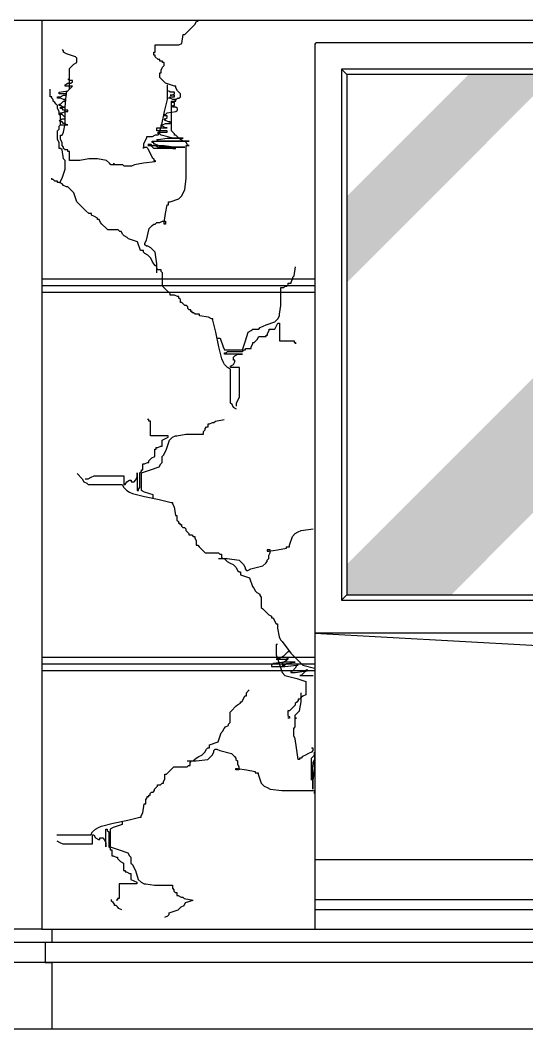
# Model space of a CAD drawing. Extents: x 437 to 4580, y 3146 to 7689.
# Drawn here: x 1412 to 2176, y 4193 to 5713 of the extents above; entities that cross this region are included whole.
import ezdxf

# ---------------------------------------------------------------- set-up
doc = ezdxf.new("R2010")
doc.units = 0
doc.header["$LTSCALE"] = 150
doc.header["$MEASUREMENT"] = 0
for name, color, linetype in [('2', 2, 'CONTINUOUS'), ('3', 3, 'CONTINUOUS'), ('4', 4, 'CONTINUOUS'), ('7', 7, 'CONTINUOUS'), ('BH', 3, 'CONTINUOUS')]:
    doc.layers.add(name, color=color, linetype=linetype)

# ---------------------------------------------------------------- blocks, each defined once
blk = doc.blocks.new('背投-02')
at = {"layer": 'BH'}
h = blk.add_hatch(dxfattribs=at)
h.set_pattern_fill('AR-SAND,_O', color=256, scale=8)
h.set_pattern_definition([(37.5, (-55318.084, 5307.571), (-0.503947, 15.4145902), [0, -12.16, 0, -13.6, 0, -13]), (7.5, (-55318.084, 5307.571), (14.158214, 22.5771685), [0, -6.56, 0, -10.96, 0, -4.2]), (327.5, (-55327.924, 5307.571), (24.913135, 0.0452724), [0, -4, 0, -14.4, 0, -18.8]), (317.5, (-55327.924, 5307.571), (24.049013, 7.0214045), [0, -2, 0, -9.44, 0, -10.8])])
h.paths.add_polyline_path([(-183.9, 1288), (-314, 1288), (-497.5, 1104.5), (-497.5, 974.4)])
h.paths.add_polyline_path([(444, 1288), (240.8, 1288), (-497.5, 549.7), (-497.5, 504), (-340, 504)])
h.paths.add_polyline_path([(497.5, 1160.5), (497.5, 1217.1), (489.6, 1209.2), (-215.6, 504), (-159, 504)])
h.paths.add_polyline_path([(497.5, 583.5), (497.5, 653.5), (348, 504), (418, 504)])
at = {"layer": '3'}
for p, q in [((-497.5, 1288), (-505.5, 1296)), ((497.5, 1288), (505.5, 1296)), ((-497.5, 504), (-505.5, 496)), ((497.5, 504), (505.5, 496)), ((545.5, 446), (-545.5, 446)), ((0, 146), (0, 416)), ((-25, 233.8), (25, 233.8)), ((-545.5, 105), (545.5, 105)), ((-545.5, 45), (545.5, 45)), ((-545.5, 30), (545.5, 30))]:
    blk.add_line(p, q, dxfattribs=at)
for points in [[(-505.5, 496), (505.5, 496), (505.5, 1296), (-505.5, 1296)], [(-497.5, 504), (497.5, 504), (497.5, 1288), (-497.5, 1288)], [(-25, 417.1), (-25, 156), (0, 146), (25, 156), (25, 417.1), (0, 425.9)]]:
    blk.add_lwpolyline(points, close=True, dxfattribs=at)
blk.add_lwpolyline([(-545.5, 446), (0, 416), (545.5, 446)], dxfattribs=at)
for points in [[(-18.1, 383.2, 0.103309), (18.1, 383.2, 0.846381), (18.1, 384.1, 0.103309), (-18.1, 384.1, 0.846381)], [(-13.4, 330.4, 0.103309), (13.4, 330.4, 0.846381), (13.4, 331.1, 0.103309), (-13.4, 331.1, 0.846381)], [(-13.4, 310.4, 0.103309), (13.4, 310.4, 0.846381), (13.4, 311.1, 0.103309), (-13.4, 311.1, 0.846381)], [(-13.4, 290.4, 0.103309), (13.4, 290.4, 0.846381), (13.4, 291.1, 0.103309), (-13.4, 291.1, 0.846381)], [(-13.4, 270.4, 0.103309), (13.4, 270.4, 0.846381), (13.4, 271.1, 0.103309), (-13.4, 271.1, 0.846381)], [(-13.4, 250.4, 0.103309), (13.4, 250.4, 0.846381), (13.4, 251.1, 0.103309), (-13.4, 251.1, 0.846381)]]:
    blk.add_lwpolyline(points, format="xyb", close=True, dxfattribs=at)
at = {"layer": '7'}
for p, q in [((-545.5, 1334), (-545.5, 0)), ((543.5, 1336), (-543.5, 1336)), ((545.5, 0), (545.5, 1334)), ((-545.5, 0), (545.5, 0))]:
    blk.add_line(p, q, dxfattribs=at)
for centre, start, end in [((-543.5, 1334), 90, 180), ((543.5, 1334), 0, 90)]:
    blk.add_arc(centre, 2, start, end, dxfattribs=at)
at = {"layer": 'BH'}
blk.add_line((489.6, 1209.2), (497.5, 1217.1), dxfattribs=at)

msp = doc.modelspace()

# ---------------------------------------------------------------- linework, layer by layer
at = {"layer": '2', "color": 1}
msp.add_line((779.2, 4193.2), (4009.2, 4193.2), dxfattribs=at)
at = {"layer": '3'}
for p, q in [((1444.2, 5323.2), (1856.2, 5323.2)), ((1444.2, 5303.2), (1856.2, 5303.2)), ((1444.2, 4753.2), (1856.2, 4753.2)), ((1444.2, 4733.2), (1856.2, 4733.2)), ((4009.2, 4323.2), (789.2, 4323.2)), ((4009.2, 4293.2), (789.2, 4293.2))]:
    msp.add_line(p, q, dxfattribs=at)
at = {"layer": '4'}
for p, q in [((1444.2, 5713.2), (3344.2, 5713.2)), ((1444.2, 5713.2), (1444.2, 4343.2)), ((1459.2, 4343.2), (3329.2, 4343.2))]:
    msp.add_line(p, q, dxfattribs=at)
msp.add_lwpolyline([(1444.2, 4343.2), (1459.2, 4343.2), (1459.2, 4323.2), (1449.2, 4323.2), (1449.2, 4293.2), (1459.2, 4293.2), (1459.2, 4193.2)], dxfattribs=at)
at = {"layer": '7'}
for p, q in [((1194.2, 5713.2), (1444.2, 5713.2)), ((1444.2, 5313.2), (1856.2, 5313.2)), ((1444.2, 4743.2), (1856.2, 4743.2)), ((1444.2, 4343.2), (794.2, 4343.2))]:
    msp.add_line(p, q, dxfattribs=at)
at = {"layer": 'BH', "color": 3}
for p, q in [((1662.1, 5693.8), (1675.5, 5707.2)), ((1675.5, 5707.2), (1677.7, 5711.7)), ((1677.7, 5711.7), (1679.9, 5711.7)), ((1655.4, 5678.2), (1657.6, 5691.6)), ((1657.6, 5691.6), (1659.8, 5691.6)), ((1659.8, 5691.6), (1662.1, 5693.8)), ((1615.3, 5676), (1650.9, 5676)), ((1615.3, 5664.8), (1615.3, 5676)), ((1650.9, 5676), (1655.4, 5678.2)), ((1477.1, 5667), (1475.3, 5668.8)), ((1477.1, 5664.8), (1477.1, 5667)), ((1481.5, 5662.6), (1477.1, 5664.8)), ((1494.9, 5658.1), (1481.5, 5662.6)), ((1497.1, 5655.9), (1494.9, 5658.1)), ((1497.1, 5649.2), (1497.1, 5655.9)), ((1613, 5664.8), (1615.3, 5664.8)), ((1613, 5660.3), (1613, 5664.8)), ((1615.3, 5660.3), (1613, 5660.3)), ((1615.3, 5658.1), (1615.3, 5660.3)), ((1619.7, 5653.7), (1615.3, 5658.1)), ((1486, 5640.3), (1488.2, 5642.5)), ((1486, 5609), (1486, 5640.3)), ((1488.2, 5642.5), (1492.7, 5647)), ((1492.7, 5647), (1497.1, 5649.2)), ((1622, 5653.7), (1619.7, 5653.7)), ((1622, 5651.4), (1622, 5653.7)), ((1626.4, 5651.4), (1622, 5651.4)), ((1624.2, 5638), (1626.4, 5642.5)), ((1626.4, 5649.2), (1626.4, 5651.4)), ((1628.6, 5649.2), (1626.4, 5649.2)), ((1626.4, 5642.5), (1628.6, 5644.7)), ((1628.6, 5644.7), (1628.6, 5649.2)), ((1486, 5622.4), (1483.7, 5624.7)), ((1622, 5633.6), (1624.2, 5633.6)), ((1622, 5626.9), (1622, 5633.6)), ((1624.2, 5624.7), (1622, 5626.9)), ((1624.2, 5633.6), (1624.2, 5638)), ((1630.9, 5618), (1624.2, 5624.7)), ((1457, 5597.9), (1457, 5609)), ((1479.3, 5615.7), (1483.7, 5618)), ((1479.3, 5613.5), (1479.3, 5615.7)), ((1490.4, 5613.5), (1479.3, 5613.5)), ((1483.7, 5618), (1488.2, 5618)), ((1483.7, 5606.8), (1488.2, 5611.3)), ((1483.7, 5606.8), (1486, 5609)), ((1490.4, 5622.4), (1486, 5622.4)), ((1488.2, 5618), (1490.4, 5620.2)), ((1488.2, 5611.3), (1490.4, 5613.5)), ((1490.4, 5620.2), (1490.4, 5622.4)), ((1644.2, 5613.5), (1630.9, 5618)), ((1633.1, 5615.7), (1633.1, 5593.4)), ((1646.5, 5613.5), (1644.2, 5613.5)), ((1646.5, 5611.3), (1646.5, 5613.5)), ((1648.7, 5606.8), (1646.5, 5611.3)), ((1459.2, 5597.9), (1457, 5597.9)), ((1459.2, 5595.6), (1459.2, 5597.9)), ((1461.5, 5593.4), (1459.2, 5595.6)), ((1468.1, 5597.9), (1472.6, 5597.9)), ((1468.1, 5595.6), (1468.1, 5597.9)), ((1472.6, 5595.6), (1468.1, 5595.6)), ((1470.4, 5604.6), (1483.7, 5606.8)), ((1470.4, 5602.3), (1470.4, 5604.6)), ((1481.5, 5602.3), (1470.4, 5602.3)), ((1472.6, 5597.9), (1477.1, 5600.1)), ((1477.1, 5593.4), (1472.6, 5595.6)), ((1477.1, 5600.1), (1481.5, 5600.1)), ((1479.3, 5582.3), (1481.5, 5604.6)), ((1481.5, 5604.6), (1483.7, 5606.8)), ((1481.5, 5600.1), (1481.5, 5602.3)), ((1637.6, 5604.6), (1635.3, 5606.8)), ((1635.3, 5595.6), (1637.6, 5597.9)), ((1637.6, 5595.6), (1635.3, 5595.6)), ((1644.2, 5604.6), (1637.6, 5604.6)), ((1637.6, 5600.1), (1639.8, 5600.1)), ((1644.2, 5600.1), (1637.6, 5600.1)), ((1637.6, 5597.9), (1644.2, 5597.9)), ((1642, 5593.4), (1637.6, 5595.6)), ((1639.8, 5600.1), (1644.2, 5602.3)), ((1644.2, 5602.3), (1644.2, 5604.6)), ((1644.2, 5597.9), (1644.2, 5600.1)), ((1644.2, 5591.2), (1648.7, 5595.6)), ((1653.2, 5602.3), (1648.7, 5606.8)), ((1648.7, 5595.6), (1650.9, 5595.6)), ((1650.9, 5595.6), (1653.2, 5597.9)), ((1653.2, 5597.9), (1653.2, 5602.3)), ((1461.5, 5591.2), (1461.5, 5593.4)), ((1463.7, 5589), (1461.5, 5591.2)), ((1465.9, 5586.7), (1463.7, 5589)), ((1468.1, 5584.5), (1465.9, 5586.7)), ((1468.1, 5580), (1468.1, 5584.5)), ((1470.4, 5575.6), (1468.1, 5580)), ((1470.4, 5586.7), (1472.6, 5586.7)), ((1470.4, 5584.5), (1470.4, 5586.7)), ((1472.6, 5584.5), (1470.4, 5584.5)), ((1472.6, 5586.7), (1477.1, 5591.2)), ((1477.1, 5582.3), (1472.6, 5584.5)), ((1472.6, 5582.3), (1479.3, 5582.3)), ((1472.6, 5580), (1472.6, 5582.3)), ((1474.8, 5580), (1472.6, 5580)), ((1477.1, 5577.8), (1474.8, 5580)), ((1479.3, 5593.4), (1477.1, 5593.4)), ((1477.1, 5591.2), (1479.3, 5591.2)), ((1479.3, 5582.3), (1477.1, 5582.3)), ((1479.3, 5591.2), (1479.3, 5593.4)), ((1479.3, 5557.7), (1479.3, 5582.3)), ((1633.1, 5593.4), (1628.6, 5575.6)), ((1639.8, 5546.6), (1639.8, 5591.2)), ((1639.8, 5591.2), (1646.5, 5591.2)), ((1639.8, 5589), (1639.8, 5591.2)), ((1639.8, 5591.2), (1644.2, 5591.2)), ((1644.2, 5589), (1639.8, 5589)), ((1646.5, 5593.4), (1642, 5593.4)), ((1642, 5584.5), (1644.2, 5584.5)), ((1642, 5582.3), (1642, 5584.5)), ((1646.5, 5582.3), (1642, 5582.3)), ((1644.2, 5584.5), (1644.2, 5589)), ((1646.5, 5591.2), (1646.5, 5593.4)), ((1648.7, 5580), (1646.5, 5582.3)), ((1648.7, 5577.8), (1648.7, 5580)), ((1470.4, 5571.1), (1470.4, 5575.6)), ((1472.6, 5568.9), (1470.4, 5571.1)), ((1472.6, 5571.1), (1472.6, 5573.3)), ((1472.6, 5573.3), (1474.8, 5573.3)), ((1474.8, 5571.1), (1472.6, 5571.1)), ((1472.6, 5555.5), (1472.6, 5568.9)), ((1472.6, 5562.2), (1474.8, 5564.4)), ((1474.8, 5573.3), (1479.3, 5575.6)), ((1477.1, 5568.9), (1474.8, 5571.1)), ((1474.8, 5564.4), (1479.3, 5564.4)), ((1483.7, 5577.8), (1477.1, 5577.8)), ((1479.3, 5566.6), (1477.1, 5568.9)), ((1479.3, 5575.6), (1483.7, 5575.6)), ((1479.3, 5564.4), (1479.3, 5566.6)), ((1483.7, 5575.6), (1483.7, 5577.8)), ((1628.6, 5575.6), (1624.2, 5553.3)), ((1628.6, 5571.1), (1630.9, 5571.1)), ((1628.6, 5568.9), (1628.6, 5571.1)), ((1633.1, 5568.9), (1628.6, 5568.9)), ((1628.6, 5564.4), (1630.9, 5564.4)), ((1630.9, 5562.2), (1628.6, 5564.4)), ((1630.9, 5571.1), (1633.1, 5573.3)), ((1630.9, 5564.4), (1633.1, 5566.6)), ((1633.1, 5573.3), (1646.5, 5575.6)), ((1633.1, 5566.6), (1633.1, 5568.9)), ((1646.5, 5575.6), (1648.7, 5577.8)), ((1468.1, 5546.6), (1470.4, 5548.8)), ((1470.4, 5562.2), (1472.6, 5562.2)), ((1472.6, 5560), (1470.4, 5562.2)), ((1470.4, 5553.3), (1472.6, 5555.5)), ((1470.4, 5548.8), (1470.4, 5553.3)), ((1474.8, 5560), (1472.6, 5560)), ((1472.6, 5555.5), (1483.7, 5555.5)), ((1477.1, 5557.7), (1474.8, 5560)), ((1479.3, 5557.7), (1477.1, 5557.7)), ((1477.1, 5544.3), (1479.3, 5557.7)), ((1481.5, 5555.5), (1479.3, 5557.7)), ((1483.7, 5555.5), (1481.5, 5555.5)), ((1617.5, 5551), (1633.1, 5551)), ((1617.5, 5546.6), (1617.5, 5551)), ((1624.2, 5553.3), (1619.7, 5539.9)), ((1624.2, 5555.5), (1626.4, 5555.5)), ((1624.2, 5553.3), (1624.2, 5555.5)), ((1626.4, 5553.3), (1624.2, 5553.3)), ((1626.4, 5555.5), (1630.9, 5557.7)), ((1630.9, 5551), (1626.4, 5553.3)), ((1635.3, 5560), (1630.9, 5562.2)), ((1630.9, 5557.7), (1637.6, 5557.7)), ((1633.1, 5551), (1630.9, 5551)), ((1637.6, 5560), (1635.3, 5560)), ((1637.6, 5557.7), (1637.6, 5560)), ((1468.1, 5533.2), (1468.1, 5546.6)), ((1470.4, 5528.7), (1468.1, 5533.2)), ((1472.6, 5539.9), (1474.8, 5539.9)), ((1472.6, 5533.2), (1472.6, 5539.9)), ((1474.8, 5528.7), (1472.6, 5533.2)), ((1474.8, 5539.9), (1477.1, 5544.3)), ((1601.9, 5535.4), (1599.7, 5530.9)), ((1601.9, 5537.6), (1601.9, 5535.4)), ((1610.8, 5537.6), (1601.9, 5537.6)), ((1615.3, 5539.9), (1610.8, 5537.6)), ((1619.7, 5539.9), (1615.3, 5539.9)), ((1633.1, 5546.6), (1617.5, 5546.6)), ((1617.5, 5533.2), (1619.7, 5533.2)), ((1619.7, 5530.9), (1617.5, 5533.2)), ((1619.7, 5544.3), (1633.1, 5544.3)), ((1619.7, 5542.1), (1619.7, 5544.3)), ((1622, 5542.1), (1619.7, 5542.1)), ((1619.7, 5533.2), (1633.1, 5535.4)), ((1624.2, 5539.9), (1622, 5542.1)), ((1642, 5535.4), (1624.2, 5539.9)), ((1633.1, 5544.3), (1633.1, 5546.6)), ((1633.1, 5535.4), (1657.6, 5535.4)), ((1642, 5544.3), (1639.8, 5546.6)), ((1644.2, 5542.1), (1642, 5544.3)), ((1657.6, 5535.4), (1642, 5535.4)), ((1644.2, 5539.9), (1644.2, 5542.1)), ((1646.5, 5539.9), (1644.2, 5539.9)), ((1648.7, 5537.6), (1646.5, 5539.9)), ((1653.2, 5533.2), (1648.7, 5537.6)), ((1657.6, 5530.9), (1653.2, 5533.2)), ((1470.4, 5519.8), (1470.4, 5528.7)), ((1472.6, 5519.8), (1470.4, 5519.8)), ((1474.8, 5517.6), (1472.6, 5519.8)), ((1474.8, 5524.3), (1474.8, 5528.7)), ((1477.1, 5522), (1474.8, 5524.3)), ((1477.1, 5519.8), (1477.1, 5522)), ((1479.3, 5517.6), (1477.1, 5519.8)), ((1599.7, 5530.9), (1597.4, 5526.5)), ((1597.4, 5526.5), (1597.4, 5519.8)), ((1597.4, 5522), (1601.9, 5522)), ((1597.4, 5519.8), (1597.4, 5522)), ((1601.9, 5522), (1604.1, 5519.8)), ((1604.1, 5526.5), (1608.6, 5526.5)), ((1604.1, 5524.3), (1628.6, 5524.3)), ((1608.6, 5524.3), (1604.1, 5524.3)), ((1604.1, 5519.8), (1606.3, 5515.3)), ((1608.6, 5526.5), (1610.8, 5524.3)), ((1613, 5519.8), (1608.6, 5524.3)), ((1610.8, 5530.9), (1666.5, 5530.9)), ((1610.8, 5528.7), (1610.8, 5530.9)), ((1613, 5528.7), (1610.8, 5528.7)), ((1610.8, 5524.3), (1615.3, 5524.3)), ((1613, 5526.5), (1613, 5528.7)), ((1615.3, 5526.5), (1613, 5526.5)), ((1646.5, 5519.8), (1613, 5519.8)), ((1619.7, 5524.3), (1615.3, 5526.5)), ((1615.3, 5524.3), (1619.7, 5522)), ((1666.5, 5530.9), (1619.7, 5530.9)), ((1624.2, 5522), (1619.7, 5524.3)), ((1619.7, 5522), (1624.2, 5522)), ((1624.2, 5522), (1642, 5519.8)), ((1659.8, 5522), (1624.2, 5522)), ((1628.6, 5524.3), (1646.5, 5522)), ((1642, 5519.8), (1646.5, 5519.8)), ((1646.5, 5522), (1659.8, 5522)), ((1659.8, 5530.9), (1657.6, 5530.9)), ((1662.1, 5528.7), (1659.8, 5530.9)), ((1664.3, 5524.3), (1662.1, 5528.7)), ((1662.1, 5524.3), (1666.5, 5524.3)), ((1662.1, 5475.2), (1662.1, 5524.3)), ((1666.5, 5524.3), (1664.3, 5524.3)), ((1477.1, 5504.2), (1474.8, 5517.6)), ((1479.3, 5501.9), (1477.1, 5504.2)), ((1483.7, 5517.6), (1479.3, 5517.6)), ((1483.7, 5515.3), (1483.7, 5517.6)), ((1486, 5515.3), (1483.7, 5515.3)), ((1486, 5501.9), (1486, 5515.3)), ((1515, 5504.2), (1501.6, 5501.9)), ((1528.3, 5504.2), (1515, 5504.2)), ((1541.7, 5501.9), (1528.3, 5504.2)), ((1606.3, 5515.3), (1608.6, 5510.9)), ((1608.6, 5510.9), (1610.8, 5506.4)), ((1610.8, 5506.4), (1613, 5504.2)), ((1613, 5504.2), (1613, 5501.9)), ((1474.8, 5475.2), (1479.3, 5488.6)), ((1479.3, 5488.6), (1479.3, 5501.9)), ((1501.6, 5501.9), (1486, 5501.9)), ((1546.2, 5497.5), (1541.7, 5501.9)), ((1548.4, 5495.3), (1546.2, 5497.5)), ((1552.8, 5495.3), (1548.4, 5495.3)), ((1552.8, 5497.5), (1552.8, 5495.3)), ((1552.8, 5495.3), (1552.8, 5497.5)), ((1566.2, 5495.3), (1552.8, 5495.3)), ((1568.5, 5493), (1566.2, 5495.3)), ((1579.6, 5493), (1568.5, 5493)), ((1584.1, 5495.3), (1579.6, 5493)), ((1597.4, 5497.5), (1584.1, 5495.3)), ((1615.3, 5499.7), (1597.4, 5497.5)), ((1613, 5501.9), (1615.3, 5501.9)), ((1615.3, 5501.9), (1615.3, 5499.7)), ((1459.2, 5472.9), (1459.2, 5475.2)), ((1461.5, 5472.9), (1459.2, 5472.9)), ((1463.7, 5470.7), (1461.5, 5472.9)), ((1472.6, 5470.7), (1474.8, 5475.2)), ((1659.8, 5457.3), (1662.1, 5475.2)), ((1468.1, 5470.7), (1463.7, 5470.7)), ((1468.1, 5468.5), (1468.1, 5470.7)), ((1470.4, 5468.5), (1468.1, 5468.5)), ((1474.8, 5466.3), (1470.4, 5468.5)), ((1472.6, 5468.5), (1472.6, 5470.7)), ((1477.1, 5464), (1474.8, 5466.3)), ((1481.5, 5461.8), (1477.1, 5464)), ((1483.7, 5461.8), (1481.5, 5461.8)), ((1486, 5459.6), (1483.7, 5461.8)), ((1488.2, 5457.3), (1486, 5459.6)), ((1492.7, 5452.9), (1488.2, 5457.3)), ((1657.6, 5452.9), (1659.8, 5457.3)), ((1497.1, 5439.5), (1492.7, 5452.9)), ((1637.6, 5439.5), (1650.9, 5443.9)), ((1650.9, 5443.9), (1655.4, 5448.4)), ((1655.4, 5448.4), (1657.6, 5452.9)), ((1501.6, 5435), (1497.1, 5439.5)), ((1503.8, 5432.8), (1501.6, 5435)), ((1506, 5430.6), (1503.8, 5432.8)), ((1510.5, 5426.1), (1506, 5430.6)), ((1630.9, 5421.6), (1633.1, 5435)), ((1633.1, 5435), (1635.3, 5435)), ((1635.3, 5439.5), (1637.6, 5439.5)), ((1635.3, 5435), (1635.3, 5439.5)), ((1515, 5421.6), (1510.5, 5426.1)), ((1519.4, 5421.6), (1515, 5421.6)), ((1519.4, 5419.4), (1519.4, 5421.6)), ((1523.9, 5417.2), (1519.4, 5419.4)), ((1528.3, 5414.9), (1523.9, 5417.2)), ((1528.3, 5412.7), (1528.3, 5414.9)), ((1530.6, 5412.7), (1528.3, 5412.7)), ((1532.8, 5408.2), (1530.6, 5412.7)), ((1628.6, 5408.2), (1630.9, 5421.6)), ((1535, 5406), (1532.8, 5408.2)), ((1541.7, 5399.3), (1535, 5406)), ((1543.9, 5397.1), (1541.7, 5399.3)), ((1559.5, 5397.1), (1543.9, 5397.1)), ((1561.8, 5394.9), (1559.5, 5397.1)), ((1601.9, 5381.5), (1606.3, 5399.3)), ((1606.3, 5399.3), (1610.8, 5403.8)), ((1610.8, 5403.8), (1613, 5406)), ((1613, 5406), (1615.3, 5406)), ((1615.3, 5406), (1617.5, 5408.2)), ((1617.5, 5408.2), (1622, 5408.2)), ((1622, 5408.2), (1626.4, 5410.5)), ((1626.4, 5410.5), (1630.9, 5410.5)), ((1628.6, 5406), (1628.6, 5408.2)), ((1630.9, 5406), (1628.6, 5406)), ((1630.9, 5410.5), (1630.9, 5406)), ((1564, 5394.9), (1561.8, 5394.9)), ((1566.2, 5390.4), (1564, 5394.9)), ((1568.5, 5388.2), (1566.2, 5390.4)), ((1572.9, 5385.9), (1568.5, 5388.2)), ((1575.1, 5383.7), (1572.9, 5385.9)), ((1588.5, 5379.2), (1575.1, 5383.7)), ((1599.7, 5377), (1601.9, 5381.5)), ((1593, 5365.9), (1588.5, 5379.2)), ((1597.4, 5365.9), (1593, 5365.9)), ((1597.4, 5363.6), (1597.4, 5365.9)), ((1599.7, 5374.8), (1599.7, 5377)), ((1601.9, 5372.5), (1599.7, 5374.8)), ((1604.1, 5372.5), (1601.9, 5372.5)), ((1608.6, 5370.3), (1604.1, 5372.5)), ((1610.8, 5368.1), (1608.6, 5370.3)), ((1615.3, 5363.6), (1610.8, 5368.1)), ((1599.7, 5361.4), (1597.4, 5363.6)), ((1604.1, 5359.2), (1599.7, 5361.4)), ((1608.6, 5354.7), (1604.1, 5359.2)), ((1610.8, 5350.2), (1608.6, 5354.7)), ((1617.5, 5345.8), (1615.3, 5363.6)), ((1613, 5345.8), (1610.8, 5350.2)), ((1615.3, 5343.5), (1613, 5345.8)), ((1617.5, 5341.3), (1615.3, 5343.5)), ((1617.5, 5332.4), (1617.5, 5345.8)), ((1617.5, 5339.1), (1617.5, 5341.3)), ((1619.7, 5336.9), (1617.5, 5339.1)), ((1624.2, 5336.9), (1619.7, 5336.9)), ((1624.2, 5334.6), (1624.2, 5336.9)), ((1824.8, 5327.9), (1827, 5341.3)), ((1626.4, 5332.4), (1624.2, 5334.6)), ((1626.4, 5312.3), (1626.4, 5332.4)), ((1820.4, 5319), (1822.6, 5323.5)), ((1822.6, 5325.7), (1824.8, 5327.9)), ((1822.6, 5323.5), (1822.6, 5325.7)), ((1630.9, 5307.9), (1626.4, 5312.3)), ((1635.3, 5303.4), (1630.9, 5307.9)), ((1804.7, 5310.1), (1809.2, 5310.1)), ((1804.7, 5283.3), (1804.7, 5310.1)), ((1809.2, 5310.1), (1811.4, 5312.3)), ((1811.4, 5312.3), (1813.7, 5312.3)), ((1813.7, 5312.3), (1815.9, 5314.5)), ((1815.9, 5316.8), (1820.4, 5316.8)), ((1815.9, 5314.5), (1815.9, 5316.8)), ((1820.4, 5316.8), (1820.4, 5319)), ((1637.6, 5301.2), (1635.3, 5303.4)), ((1637.6, 5298.9), (1637.6, 5301.2)), ((1644.2, 5298.9), (1637.6, 5298.9)), ((1648.7, 5296.7), (1644.2, 5298.9)), ((1650.9, 5296.7), (1648.7, 5296.7)), ((1650.9, 5294.5), (1650.9, 5296.7)), ((1653.2, 5292.2), (1650.9, 5294.5)), ((1653.2, 5287.8), (1653.2, 5292.2)), ((1655.4, 5287.8), (1653.2, 5287.8)), ((1657.6, 5285.5), (1655.4, 5287.8)), ((1659.8, 5283.3), (1657.6, 5285.5)), ((1662.1, 5283.3), (1659.8, 5283.3)), ((1664.3, 5281.1), (1662.1, 5283.3)), ((1664.3, 5278.8), (1664.3, 5281.1)), ((1666.5, 5276.6), (1664.3, 5278.8)), ((1668.8, 5276.6), (1666.5, 5276.6)), ((1668.8, 5274.4), (1668.8, 5276.6)), ((1802.5, 5269.9), (1804.7, 5283.3)), ((1671, 5274.4), (1668.8, 5274.4)), ((1671, 5272.2), (1671, 5274.4)), ((1673.2, 5272.2), (1671, 5272.2)), ((1675.5, 5269.9), (1673.2, 5272.2)), ((1682.1, 5269.9), (1675.5, 5269.9)), ((1682.1, 5267.7), (1682.1, 5269.9)), ((1695.5, 5265.5), (1682.1, 5267.7)), ((1700, 5263.2), (1695.5, 5265.5)), ((1702.2, 5263.2), (1700, 5263.2)), ((1702.2, 5261), (1702.2, 5263.2)), ((1706.7, 5243.2), (1702.2, 5261)), ((1795.8, 5258.8), (1800.3, 5263.2)), ((1800.3, 5263.2), (1802.5, 5267.7)), ((1802.5, 5267.7), (1802.5, 5269.9)), ((1755.7, 5243.2), (1760.2, 5245.4)), ((1760.2, 5245.4), (1762.4, 5247.6)), ((1762.4, 5247.6), (1771.3, 5247.6)), ((1771.3, 5247.6), (1773.5, 5249.8)), ((1773.5, 5249.8), (1778, 5252.1)), ((1778, 5252.1), (1782.5, 5254.3)), ((1782.5, 5254.3), (1795.8, 5258.8)), ((1784.7, 5240.9), (1786.9, 5245.4)), ((1786.9, 5247.6), (1795.8, 5247.6)), ((1786.9, 5245.4), (1786.9, 5247.6)), ((1795.8, 5247.6), (1800.3, 5256.5)), ((1800.3, 5256.5), (1802.5, 5256.5)), ((1802.5, 5256.5), (1802.5, 5229.8)), ((1711.1, 5220.8), (1706.7, 5243.2)), ((1708.9, 5234.2), (1713.4, 5234.2)), ((1713.4, 5234.2), (1717.8, 5220.8)), ((1746.8, 5216.4), (1751.2, 5229.8)), ((1751.2, 5229.8), (1755.7, 5243.2)), ((1764.6, 5227.5), (1769.1, 5232)), ((1769.1, 5232), (1771.3, 5236.5)), ((1771.3, 5236.5), (1782.5, 5236.5)), ((1782.5, 5238.7), (1784.7, 5238.7)), ((1782.5, 5236.5), (1782.5, 5238.7)), ((1784.7, 5238.7), (1784.7, 5240.9)), ((1802.5, 5229.8), (1824.8, 5229.8)), ((1824.8, 5229.8), (1824.8, 5227.5)), ((1715.6, 5203), (1711.1, 5220.8)), ((1717.8, 5220.8), (1720, 5216.4)), ((1720, 5216.4), (1746.8, 5216.4)), ((1722.3, 5211.9), (1724.5, 5214.1)), ((1724.5, 5214.1), (1746.8, 5214.1)), ((1746.8, 5214.1), (1749, 5216.4)), ((1749, 5216.4), (1751.2, 5216.4)), ((1751.2, 5218.6), (1760.2, 5218.6)), ((1751.2, 5216.4), (1751.2, 5218.6)), ((1760.2, 5220.8), (1762.4, 5225.3)), ((1760.2, 5218.6), (1760.2, 5220.8)), ((1762.4, 5227.5), (1764.6, 5227.5)), ((1762.4, 5225.3), (1762.4, 5227.5)), ((1824.8, 5227.5), (1827, 5227.5)), ((1827, 5227.5), (1827, 5225.3)), ((1717.8, 5198.5), (1715.6, 5203)), ((1720, 5194.1), (1717.8, 5198.5)), ((1720, 5211.9), (1722.3, 5211.9)), ((1720, 5209.7), (1720, 5211.9)), ((1746.8, 5209.7), (1720, 5209.7)), ((1733.4, 5205.2), (1735.6, 5207.5)), ((1733.4, 5200.8), (1733.4, 5205.2)), ((1735.6, 5200.8), (1733.4, 5200.8)), ((1733.4, 5194.1), (1735.6, 5198.5)), ((1735.6, 5207.5), (1740.1, 5209.7)), ((1735.6, 5198.5), (1735.6, 5200.8)), ((1740.1, 5209.7), (1746.8, 5209.7)), ((1724.5, 5189.6), (1720, 5194.1)), ((1729, 5187.4), (1724.5, 5189.6)), ((1729, 5191.8), (1733.4, 5194.1)), ((1729, 5189.6), (1729, 5191.8)), ((1742.3, 5189.6), (1729, 5189.6)), ((1729, 5136.1), (1729, 5187.4)), ((1742.3, 5145), (1742.3, 5189.6)), ((1737.9, 5136.1), (1740.1, 5140.5)), ((1740.1, 5140.5), (1742.3, 5145)), ((1731.2, 5133.8), (1729, 5136.1)), ((1733.4, 5129.4), (1731.2, 5133.8)), ((1737.9, 5127.1), (1733.4, 5129.4)), ((1737.9, 5131.6), (1737.9, 5136.1)), ((1605.7, 5111.4), (1603.5, 5111.4)), ((1605.7, 5109.1), (1605.7, 5111.4)), ((1608, 5109.1), (1605.7, 5109.1)), ((1608, 5086.9), (1608, 5109.1)), ((1703.9, 5106.9), (1706.1, 5109.1)), ((1706.1, 5109.1), (1719.5, 5111.4)), ((1688.3, 5093.5), (1690.5, 5095.8)), ((1688.3, 5089.1), (1688.3, 5093.5)), ((1690.5, 5098), (1692.7, 5100.2)), ((1690.5, 5095.8), (1690.5, 5098)), ((1692.7, 5100.2), (1695, 5100.2)), ((1695, 5104.7), (1697.2, 5104.7)), ((1695, 5100.2), (1695, 5104.7)), ((1697.2, 5104.7), (1701.7, 5106.9)), ((1701.7, 5106.9), (1703.9, 5106.9)), ((1634.7, 5086.9), (1608, 5086.9)), ((1625.8, 5080.2), (1634.7, 5084.6)), ((1625.8, 5071.2), (1625.8, 5080.2)), ((1632.5, 5066.8), (1637, 5080.2)), ((1634.7, 5084.6), (1634.7, 5086.9)), ((1637, 5080.2), (1641.4, 5084.6)), ((1641.4, 5084.6), (1645.9, 5086.9)), ((1645.9, 5086.9), (1648.1, 5086.9)), ((1648.1, 5086.9), (1661.5, 5089.1)), ((1661.5, 5089.1), (1688.3, 5089.1)), ((1614.7, 5066.8), (1616.9, 5066.8)), ((1614.7, 5055.6), (1614.7, 5066.8)), ((1616.9, 5069), (1619.1, 5069)), ((1616.9, 5066.8), (1616.9, 5069)), ((1619.1, 5069), (1623.6, 5071.2)), ((1623.6, 5071.2), (1625.8, 5071.2)), ((1628, 5057.9), (1630.3, 5062.3)), ((1630.3, 5062.3), (1632.5, 5066.8)), ((1599, 5044.5), (1603.5, 5046.7)), ((1603.5, 5046.7), (1605.7, 5046.7)), ((1605.7, 5049), (1610.2, 5053.4)), ((1605.7, 5046.7), (1605.7, 5049)), ((1610.2, 5053.4), (1614.7, 5055.6)), ((1623.6, 5044.5), (1625.8, 5046.7)), ((1625.8, 5055.6), (1628, 5057.9)), ((1625.8, 5046.7), (1625.8, 5055.6)), ((1592.3, 5031.1), (1594.6, 5033.4)), ((1594.6, 5035.6), (1596.8, 5035.6)), ((1594.6, 5033.4), (1594.6, 5035.6)), ((1594.6, 5031.1), (1608, 5035.6)), ((1596.8, 5044.5), (1599, 5044.5)), ((1596.8, 5035.6), (1596.8, 5044.5)), ((1608, 5035.6), (1621.4, 5040)), ((1621.4, 5040), (1623.6, 5044.5)), ((1497.5, 5030), (1505.3, 5022.2)), ((1505.3, 5022.2), (1507.6, 5017.7)), ((1507.6, 5017.7), (1512, 5015.5)), ((1509.8, 5022.2), (1514.3, 5022.2)), ((1514.3, 5022.2), (1518.7, 5024.4)), ((1518.7, 5024.4), (1523.2, 5026.7)), ((1523.2, 5026.7), (1567.8, 5026.7)), ((1567.8, 5026.7), (1567.8, 5013.3)), ((1570, 5013.3), (1572.3, 5017.7)), ((1572.3, 5017.7), (1576.7, 5020)), ((1576.7, 5020), (1579, 5020)), ((1579, 5020), (1579, 5017.7)), ((1579, 5017.7), (1583.4, 5017.7)), ((1583.4, 5017.7), (1585.7, 5020)), ((1585.7, 5020), (1587.9, 5024.4)), ((1587.9, 5031.1), (1587.9, 5004.4)), ((1587.9, 5024.4), (1587.9, 5031.1)), ((1592.3, 5008.8), (1592.3, 5031.1)), ((1594.6, 5004.4), (1594.6, 5031.1)), ((1512, 5015.5), (1514.3, 5013.3)), ((1514.3, 5013.3), (1565.6, 5013.3)), ((1565.6, 5013.3), (1567.8, 5008.8)), ((1567.8, 5013.3), (1570, 5013.3)), ((1567.8, 5008.8), (1572.3, 5004.4)), ((1572.3, 5004.4), (1576.7, 5002.1)), ((1576.7, 5002.1), (1581.2, 4999.9)), ((1587.9, 5004.4), (1590.1, 5004.4)), ((1590.1, 5006.6), (1592.3, 5008.8)), ((1590.1, 5004.4), (1590.1, 5006.6)), ((1599, 5002.1), (1594.6, 5004.4)), ((1612.4, 4997.7), (1599, 5002.1)), ((1581.2, 4999.9), (1599, 4995.5)), ((1599, 4995.5), (1621.4, 4991)), ((1612.4, 4993.2), (1612.4, 4997.7)), ((1621.4, 4991), (1639.2, 4986.5)), ((1639.2, 4986.5), (1641.4, 4986.5)), ((1641.4, 4986.5), (1641.4, 4984.3)), ((1641.4, 4984.3), (1643.7, 4979.9)), ((1643.7, 4979.9), (1645.9, 4966.5)), ((1645.9, 4966.5), (1648.1, 4966.5)), ((1648.1, 4966.5), (1648.1, 4959.8)), ((1648.1, 4959.8), (1650.4, 4957.6)), ((1650.4, 4957.6), (1650.4, 4955.3)), ((1650.4, 4955.3), (1652.6, 4955.3)), ((1652.6, 4955.3), (1652.6, 4953.1)), ((1652.6, 4953.1), (1654.8, 4953.1)), ((1654.8, 4953.1), (1654.8, 4950.9)), ((1654.8, 4950.9), (1657, 4948.6)), ((1657, 4948.6), (1659.3, 4948.6)), ((1659.3, 4948.6), (1661.5, 4946.4)), ((1661.5, 4946.4), (1661.5, 4944.2)), ((1661.5, 4944.2), (1663.7, 4942)), ((1663.7, 4942), (1666, 4939.7)), ((1826.6, 4939.7), (1831.1, 4942)), ((1831.1, 4942), (1835.5, 4944.2)), ((1835.5, 4944.2), (1853.4, 4946.4)), ((1666, 4939.7), (1666, 4937.5)), ((1666, 4937.5), (1670.4, 4937.5)), ((1670.4, 4937.5), (1672.7, 4935.3)), ((1672.7, 4935.3), (1674.9, 4935.3)), ((1674.9, 4935.3), (1674.9, 4933)), ((1674.9, 4933), (1677.1, 4928.6)), ((1677.1, 4928.6), (1677.1, 4921.9)), ((1817.7, 4921.9), (1822.1, 4935.3)), ((1822.1, 4935.3), (1826.6, 4939.7)), ((1677.1, 4921.9), (1679.4, 4921.9)), ((1679.4, 4921.9), (1681.6, 4919.7)), ((1681.6, 4919.7), (1686.1, 4915.2)), ((1686.1, 4915.2), (1690.5, 4910.7)), ((1690.5, 4910.7), (1710.6, 4910.7)), ((1710.6, 4910.7), (1712.8, 4908.5)), ((1784.2, 4915.2), (1784.2, 4913)), ((1788.7, 4915.2), (1784.2, 4915.2)), ((1784.2, 4913), (1786.4, 4913)), ((1786.4, 4913), (1799.8, 4915.2)), ((1786.4, 4906.3), (1788.7, 4910.7)), ((1788.7, 4910.7), (1788.7, 4915.2)), ((1799.8, 4915.2), (1813.2, 4917.4)), ((1813.2, 4919.7), (1817.7, 4919.7)), ((1813.2, 4917.4), (1813.2, 4919.7)), ((1817.7, 4919.7), (1817.7, 4921.9)), ((1710.6, 4901.8), (1724, 4901.8)), ((1712.8, 4908.5), (1715.1, 4908.5)), ((1715.1, 4908.5), (1715.1, 4904.1)), ((1715.1, 4904.1), (1717.3, 4901.8)), ((1717.3, 4901.8), (1719.5, 4901.8)), ((1719.5, 4901.8), (1721.7, 4899.6)), ((1721.7, 4899.6), (1724, 4897.4)), ((1724, 4901.8), (1741.8, 4899.6)), ((1724, 4897.4), (1728.4, 4895.1)), ((1728.4, 4895.1), (1732.9, 4892.9)), ((1741.8, 4899.6), (1746.3, 4895.1)), ((1746.3, 4895.1), (1748.5, 4892.9)), ((1777.5, 4890.7), (1782, 4895.1)), ((1782, 4895.1), (1784.2, 4897.4)), ((1784.2, 4899.6), (1786.4, 4901.8)), ((1784.2, 4897.4), (1784.2, 4899.6)), ((1786.4, 4901.8), (1786.4, 4906.3)), ((1732.9, 4892.9), (1737.4, 4888.5)), ((1737.4, 4888.5), (1739.6, 4884)), ((1739.6, 4884), (1741.8, 4881.8)), ((1741.8, 4881.8), (1744.1, 4881.8)), ((1744.1, 4881.8), (1744.1, 4877.3)), ((1748.5, 4892.9), (1750.7, 4888.5)), ((1750.7, 4888.5), (1750.7, 4886.2)), ((1750.7, 4886.2), (1753, 4884)), ((1753, 4884), (1755.2, 4884)), ((1755.2, 4884), (1759.7, 4886.2)), ((1759.7, 4886.2), (1777.5, 4890.7)), ((1744.1, 4877.3), (1757.4, 4872.9)), ((1757.4, 4872.9), (1761.9, 4859.5)), ((1761.9, 4859.5), (1764.1, 4857.2)), ((1764.1, 4857.2), (1766.4, 4852.8)), ((1766.4, 4852.8), (1768.6, 4850.6)), ((1768.6, 4850.6), (1773.1, 4848.3)), ((1773.1, 4848.3), (1773.1, 4846.1)), ((1773.1, 4846.1), (1775.3, 4843.9)), ((1775.3, 4843.9), (1775.3, 4828.3)), ((1775.3, 4828.3), (1777.5, 4826)), ((1777.5, 4826), (1784.2, 4819.4)), ((1784.2, 4819.4), (1786.4, 4817.1)), ((1786.4, 4817.1), (1790.9, 4814.9)), ((1790.9, 4814.9), (1790.9, 4812.7)), ((1790.9, 4812.7), (1793.1, 4812.7)), ((1793.1, 4812.7), (1795.4, 4808.2)), ((1795.4, 4808.2), (1797.6, 4803.7)), ((1797.6, 4803.7), (1799.8, 4803.7)), ((1799.8, 4803.7), (1799.8, 4797.1)), ((1799.8, 4797.1), (1802.1, 4783.7)), ((1802.1, 4783.7), (1804.3, 4779.2)), ((1804.3, 4779.2), (1806.5, 4777)), ((1806.5, 4777), (1819.9, 4759.2)), ((1797.6, 4772.5), (1797.6, 4756.9)), ((1799.8, 4772.5), (1797.6, 4772.5)), ((1813.2, 4759.2), (1808.8, 4754.7)), ((1815.4, 4761.4), (1813.2, 4759.2)), ((1817.7, 4761.4), (1815.4, 4761.4)), ((1819.9, 4759.2), (1837.8, 4741.3)), ((1793.1, 4743.6), (1790.9, 4741.3)), ((1811, 4745.8), (1793.1, 4743.6)), ((1797.6, 4756.9), (1802.1, 4743.6)), ((1797.6, 4750.2), (1813.2, 4750.2)), ((1799.8, 4750.2), (1797.6, 4750.2)), ((1804.3, 4752.5), (1799.8, 4750.2)), ((1802.1, 4743.6), (1806.5, 4730.2)), ((1808.8, 4754.7), (1804.3, 4752.5)), ((1808.8, 4745.8), (1806.5, 4743.6)), ((1806.5, 4743.6), (1806.5, 4741.3)), ((1813.2, 4748), (1808.8, 4745.8)), ((1826.6, 4745.8), (1811, 4745.8)), ((1811, 4741.3), (1813.2, 4743.6)), ((1813.2, 4750.2), (1815.4, 4752.5)), ((1815.4, 4750.2), (1813.2, 4748)), ((1813.2, 4743.6), (1817.7, 4743.6)), ((1815.4, 4752.5), (1815.4, 4750.2)), ((1817.7, 4743.6), (1822.1, 4745.8)), ((1822.1, 4745.8), (1826.6, 4745.8)), ((1790.9, 4741.3), (1790.9, 4739.1)), ((1790.9, 4739.1), (1811, 4739.1)), ((1806.5, 4741.3), (1811, 4741.3)), ((1806.5, 4730.2), (1811, 4725.7)), ((1811, 4739.1), (1828.8, 4741.3)), ((1819.9, 4732.4), (1819.9, 4730.2)), ((1822.1, 4732.4), (1819.9, 4732.4)), ((1819.9, 4730.2), (1826.6, 4730.2)), ((1826.6, 4736.9), (1822.1, 4732.4)), ((1828.8, 4741.3), (1826.6, 4736.9)), ((1826.6, 4730.2), (1840, 4732.4)), ((1831.1, 4741.3), (1828.8, 4741.3)), ((1828.8, 4741.3), (1831.1, 4741.3)), ((1840, 4730.2), (1835.5, 4725.7)), ((1837.8, 4741.3), (1855.6, 4736.9)), ((1840, 4732.4), (1844.5, 4734.6)), ((1842.2, 4732.4), (1840, 4730.2)), ((1844.5, 4732.4), (1842.2, 4732.4)), ((1844.5, 4734.6), (1844.5, 4732.4)), ((1811, 4725.7), (1828.8, 4721.3)), ((1828.8, 4721.3), (1842.2, 4716.8)), ((1833.3, 4725.7), (1853.4, 4725.7)), ((1835.5, 4725.7), (1833.3, 4725.7)), ((1842.2, 4716.8), (1842.2, 4696.7)), ((1752.7, 4699.3), (1757.2, 4703.8)), ((1752.7, 4694.9), (1752.7, 4699.3)), ((1835.2, 4685.9), (1835.2, 4699.3)), ((1739.3, 4681.5), (1743.8, 4683.7)), ((1743.8, 4685.9), (1746, 4685.9)), ((1743.8, 4683.7), (1743.8, 4685.9)), ((1746, 4685.9), (1748.2, 4690.4)), ((1748.2, 4690.4), (1750.5, 4694.9)), ((1750.5, 4694.9), (1752.7, 4694.9)), ((1828.8, 4685.6), (1826.6, 4683.4)), ((1826.6, 4683.4), (1826.6, 4681.1)), ((1831.1, 4687.8), (1828.8, 4685.6)), ((1831.1, 4690.1), (1831.1, 4687.8)), ((1833.3, 4690.1), (1831.1, 4690.1)), ((1833, 4672.6), (1835.2, 4685.9)), ((1835.5, 4692.3), (1833.3, 4690.1)), ((1837.8, 4694.5), (1835.5, 4692.3)), ((1842.2, 4696.7), (1837.8, 4694.5)), ((1728.2, 4670.3), (1730.4, 4672.6)), ((1728.2, 4654.7), (1728.2, 4670.3)), ((1730.4, 4672.6), (1737.1, 4679.3)), ((1737.1, 4679.3), (1739.3, 4681.5)), ((1815.4, 4672.2), (1815.4, 4665.5)), ((1817.7, 4672.2), (1815.4, 4672.2)), ((1822.1, 4676.7), (1817.7, 4672.2)), ((1826.6, 4681.1), (1822.1, 4676.7)), ((1826.3, 4665.9), (1828.6, 4668.1)), ((1828.6, 4668.1), (1833, 4672.6)), ((1725.9, 4652.5), (1728.2, 4654.7)), ((1725.9, 4650.3), (1725.9, 4652.5)), ((1815.4, 4665.5), (1817.7, 4663.3)), ((1817.7, 4661.1), (1815.4, 4661.1)), ((1817.7, 4663.3), (1817.7, 4661.1)), ((1826.3, 4661.4), (1826.3, 4665.9)), ((1826.3, 4648.1), (1826.3, 4661.4)), ((1828.6, 4661.4), (1826.3, 4661.4)), ((1826.3, 4661.4), (1828.6, 4661.4)), ((1710.3, 4625.8), (1714.8, 4639.1)), ((1714.8, 4639.1), (1717, 4641.4)), ((1717, 4641.4), (1719.2, 4645.8)), ((1719.2, 4645.8), (1721.5, 4648.1)), ((1721.5, 4648.1), (1725.9, 4650.3)), ((1824.1, 4645.8), (1826.3, 4648.1)), ((1824.1, 4634.7), (1824.1, 4645.8)), ((1696.9, 4621.3), (1710.3, 4625.8)), ((1696.9, 4616.8), (1696.9, 4621.3)), ((1826.3, 4630.2), (1824.1, 4634.7)), ((1828.6, 4616.8), (1826.3, 4630.2)), ((1681.3, 4603.5), (1685.8, 4605.7)), ((1685.8, 4605.7), (1690.2, 4610.2)), ((1690.2, 4610.2), (1692.5, 4614.6)), ((1692.5, 4614.6), (1694.7, 4616.8)), ((1694.7, 4616.8), (1696.9, 4616.8)), ((1699.2, 4603.5), (1701.4, 4605.7)), ((1701.4, 4605.7), (1703.6, 4610.2)), ((1703.6, 4612.4), (1705.8, 4614.6)), ((1703.6, 4610.2), (1703.6, 4612.4)), ((1705.8, 4614.6), (1708.1, 4614.6)), ((1708.1, 4614.6), (1712.5, 4612.4)), ((1712.5, 4612.4), (1730.4, 4607.9)), ((1730.4, 4607.9), (1734.9, 4603.5)), ((1830.8, 4599), (1828.6, 4616.8)), ((1841.9, 4605.7), (1837.5, 4603.5)), ((1846.4, 4607.9), (1841.9, 4605.7)), ((1850.9, 4610.2), (1846.4, 4607.9)), ((1850.9, 4616.8), (1853.1, 4616.8)), ((1853.1, 4612.4), (1850.9, 4610.2)), ((1850.9, 4601.2), (1855.3, 4605.7)), ((1853.1, 4616.8), (1853.1, 4612.4)), ((1855.3, 4610.2), (1855.3, 4585.6)), ((1855.3, 4605.7), (1855.3, 4610.2)), ((1663.5, 4596.8), (1676.8, 4596.8)), ((1667.9, 4594.6), (1670.2, 4596.8)), ((1667.9, 4590.1), (1667.9, 4594.6)), ((1670.2, 4596.8), (1672.4, 4596.8)), ((1672.4, 4596.8), (1674.6, 4599)), ((1674.6, 4599), (1676.8, 4601.2)), ((1676.8, 4601.2), (1681.3, 4603.5)), ((1676.8, 4596.8), (1694.7, 4599)), ((1694.7, 4599), (1699.2, 4603.5)), ((1734.9, 4603.5), (1737.1, 4601.2)), ((1737.1, 4601.2), (1737.1, 4599)), ((1737.1, 4599), (1739.3, 4596.8)), ((1739.3, 4596.8), (1739.3, 4592.3)), ((1739.3, 4592.3), (1741.5, 4587.9)), ((1833, 4599), (1830.8, 4599)), ((1833, 4601.2), (1833, 4599)), ((1835.2, 4601.2), (1833, 4601.2)), ((1837.5, 4603.5), (1835.2, 4601.2)), ((1850.9, 4567.8), (1850.9, 4601.2)), ((1855.3, 4599), (1853.1, 4594.6)), ((1853.1, 4590.1), (1855.3, 4594.6)), ((1853.1, 4594.6), (1853.1, 4590.1)), ((1855.3, 4603.5), (1855.3, 4599)), ((1630, 4576.7), (1632.2, 4576.7)), ((1630, 4570), (1630, 4576.7)), ((1632.2, 4576.7), (1634.5, 4578.9)), ((1634.5, 4578.9), (1638.9, 4583.4)), ((1638.9, 4583.4), (1643.4, 4587.9)), ((1643.4, 4587.9), (1663.5, 4587.9)), ((1663.5, 4587.9), (1665.7, 4590.1)), ((1665.7, 4590.1), (1667.9, 4590.1)), ((1737.1, 4585.6), (1739.3, 4585.6)), ((1737.1, 4583.4), (1737.1, 4585.6)), ((1741.5, 4583.4), (1737.1, 4583.4)), ((1739.3, 4585.6), (1752.7, 4583.4)), ((1741.5, 4587.9), (1741.5, 4583.4)), ((1752.7, 4583.4), (1766.1, 4581.2)), ((1766.1, 4581.2), (1766.1, 4578.9)), ((1766.1, 4578.9), (1770.5, 4578.9)), ((1770.5, 4578.9), (1770.5, 4576.7)), ((1770.5, 4576.7), (1775, 4563.3)), ((1853.1, 4590.1), (1850.9, 4572.3)), ((1853.1, 4554.4), (1853.1, 4590.1)), ((1855.3, 4585.6), (1853.1, 4567.8)), ((1618.8, 4558.9), (1618.8, 4561.1)), ((1618.8, 4561.1), (1623.3, 4561.1)), ((1623.3, 4561.1), (1625.5, 4563.3)), ((1625.5, 4563.3), (1627.8, 4563.3)), ((1627.8, 4565.6), (1630, 4570)), ((1627.8, 4563.3), (1627.8, 4565.6)), ((1775, 4563.3), (1779.5, 4558.9)), ((1850.9, 4572.3), (1850.9, 4567.8)), ((1853.1, 4567.8), (1853.1, 4554.4)), ((1605.5, 4545.5), (1607.7, 4545.5)), ((1605.5, 4543.3), (1605.5, 4545.5)), ((1607.7, 4547.7), (1609.9, 4550)), ((1607.7, 4545.5), (1607.7, 4547.7)), ((1609.9, 4550), (1612.1, 4550)), ((1612.1, 4550), (1614.4, 4552.2)), ((1614.4, 4554.4), (1616.6, 4556.7)), ((1614.4, 4552.2), (1614.4, 4554.4)), ((1616.6, 4556.7), (1618.8, 4558.9)), ((1779.5, 4558.9), (1783.9, 4556.7)), ((1783.9, 4556.7), (1788.4, 4554.4)), ((1788.4, 4554.4), (1806.2, 4552.2)), ((1806.2, 4552.2), (1855.3, 4552.2)), ((1855.3, 4552.2), (1855.3, 4547.7)), ((1855.3, 4547.7), (1855.3, 4550)), ((1596.5, 4518.8), (1598.8, 4532.1)), ((1598.8, 4532.1), (1601, 4532.1)), ((1601, 4538.8), (1603.2, 4541.1)), ((1601, 4532.1), (1601, 4538.8)), ((1603.2, 4543.3), (1605.5, 4543.3)), ((1603.2, 4541.1), (1603.2, 4543.3)), ((1594.3, 4514.3), (1596.5, 4518.8)), ((1534.1, 4498.7), (1551.9, 4503.2)), ((1551.9, 4503.2), (1574.2, 4507.6)), ((1565.3, 4500.9), (1551.9, 4496.5)), ((1565.3, 4505.4), (1565.3, 4500.9)), ((1574.2, 4507.6), (1592.1, 4512.1)), ((1592.1, 4512.1), (1594.3, 4512.1)), ((1594.3, 4512.1), (1594.3, 4514.3)), ((1467.1, 4485.3), (1518.4, 4485.3)), ((1518.4, 4485.3), (1520.7, 4489.8)), ((1520.7, 4489.8), (1525.1, 4494.2)), ((1520.7, 4485.3), (1522.9, 4485.3)), ((1520.7, 4471.9), (1520.7, 4485.3)), ((1522.9, 4485.3), (1525.1, 4480.9)), ((1525.1, 4494.2), (1529.6, 4496.5)), ((1529.6, 4496.5), (1534.1, 4498.7)), ((1540.8, 4494.2), (1543, 4494.2)), ((1540.8, 4467.5), (1540.8, 4494.2)), ((1543, 4494.2), (1543, 4492)), ((1543, 4492), (1545.2, 4489.8)), ((1545.2, 4489.8), (1545.2, 4467.5)), ((1551.9, 4496.5), (1547.4, 4494.2)), ((1547.4, 4494.2), (1547.4, 4467.5)), ((1467.1, 4476.4), (1471.6, 4474.2)), ((1471.6, 4474.2), (1476.1, 4471.9)), ((1476.1, 4471.9), (1520.7, 4471.9)), ((1525.1, 4480.9), (1529.6, 4478.6)), ((1529.6, 4478.6), (1531.8, 4478.6)), ((1531.8, 4480.9), (1536.3, 4480.9)), ((1531.8, 4478.6), (1531.8, 4480.9)), ((1536.3, 4480.9), (1538.5, 4478.6)), ((1538.5, 4478.6), (1540.8, 4474.2)), ((1540.8, 4474.2), (1540.8, 4467.5)), ((1545.2, 4467.5), (1547.4, 4465.3)), ((1547.4, 4467.5), (1560.8, 4463)), ((1547.4, 4465.3), (1547.4, 4463)), ((1547.4, 4463), (1549.7, 4463)), ((1549.7, 4463), (1549.7, 4454.1)), ((1549.7, 4454.1), (1551.9, 4454.1)), ((1551.9, 4454.1), (1556.4, 4451.9)), ((1560.8, 4463), (1574.2, 4458.6)), ((1574.2, 4458.6), (1576.5, 4454.1)), ((1576.5, 4454.1), (1578.7, 4451.9)), ((1556.4, 4451.9), (1558.6, 4451.9)), ((1558.6, 4451.9), (1558.6, 4449.7)), ((1558.6, 4449.7), (1563.1, 4445.2)), ((1563.1, 4445.2), (1567.5, 4443)), ((1567.5, 4443), (1567.5, 4431.8)), ((1578.7, 4451.9), (1578.7, 4443)), ((1578.7, 4443), (1580.9, 4440.7)), ((1580.9, 4440.7), (1583.1, 4436.3)), ((1567.5, 4431.8), (1569.8, 4431.8)), ((1569.8, 4431.8), (1569.8, 4429.6)), ((1569.8, 4429.6), (1572, 4429.6)), ((1572, 4429.6), (1576.5, 4427.4)), ((1576.5, 4427.4), (1578.7, 4427.4)), ((1578.7, 4427.4), (1578.7, 4418.4)), ((1583.1, 4436.3), (1585.4, 4431.8)), ((1585.4, 4431.8), (1589.8, 4418.4)), ((1560.8, 4411.8), (1560.8, 4389.5)), ((1587.6, 4411.8), (1560.8, 4411.8)), ((1578.7, 4418.4), (1587.6, 4414)), ((1587.6, 4414), (1587.6, 4411.8)), ((1589.8, 4418.4), (1594.3, 4414)), ((1594.3, 4414), (1598.8, 4411.8)), ((1598.8, 4411.8), (1601, 4411.8)), ((1601, 4411.8), (1614.4, 4409.5)), ((1614.4, 4409.5), (1641.1, 4409.5)), ((1641.1, 4409.5), (1641.1, 4405.1)), ((1641.1, 4405.1), (1643.4, 4402.8)), ((1643.4, 4402.8), (1643.4, 4400.6)), ((1643.4, 4400.6), (1645.6, 4398.4)), ((1645.6, 4398.4), (1647.8, 4398.4)), ((1647.8, 4398.4), (1647.8, 4393.9)), ((1647.8, 4393.9), (1650.1, 4393.9)), ((1650.1, 4393.9), (1654.5, 4391.7)), ((1549.5, 4385.7), (1549.5, 4387.9)), ((1551.7, 4383.5), (1549.5, 4385.7)), ((1554, 4381.2), (1551.7, 4383.5)), ((1554, 4379), (1554, 4381.2)), ((1556.2, 4379), (1554, 4379)), ((1558.4, 4376.8), (1556.2, 4379)), ((1558.6, 4387.2), (1556.4, 4387.2)), ((1558.6, 4389.5), (1558.6, 4387.2)), ((1560.8, 4389.5), (1558.6, 4389.5)), ((1654.4, 4376.8), (1658.8, 4379)), ((1654.5, 4391.7), (1656.8, 4391.7)), ((1656.8, 4391.7), (1659, 4389.5)), ((1658.8, 4379), (1661, 4383.5)), ((1659, 4389.5), (1672.4, 4387.2)), ((1661, 4383.5), (1672.4, 4387.2)), ((1560.6, 4374.5), (1558.4, 4376.8)), ((1565.1, 4372.3), (1560.6, 4374.5)), ((1629.8, 4361.2), (1634.3, 4363.4)), ((1634.3, 4363.4), (1636.5, 4365.6)), ((1636.5, 4367.9), (1649.9, 4372.3)), ((1636.5, 4365.6), (1636.5, 4367.9)), ((1649.9, 4372.3), (1654.4, 4376.8))]:
    msp.add_line(p, q, dxfattribs=at)

# ---------------------------------------------------------------- block references
at = {"layer": '3'}
msp.add_blockref('背投-02', (2401.7, 4343.2), dxfattribs=at)

doc.saveas('drawing.dxf')
